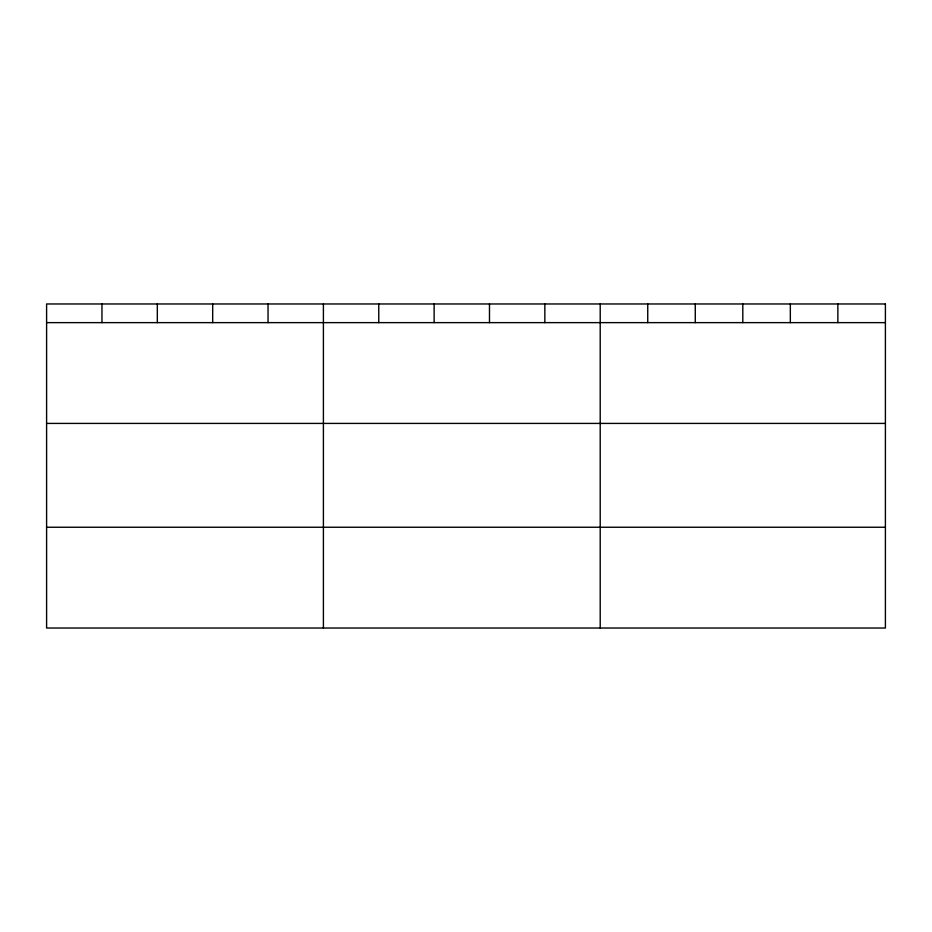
<?xml version="1.0" encoding="UTF-8"?>
<svg xmlns="http://www.w3.org/2000/svg" width="932" height="932" viewBox="0 0 932 932"><rect width="100%" height="100%" fill="white"/><g stroke="black" fill="none" stroke-linecap="round" stroke-linejoin="round"><path stroke-width="1.4" d="M46.6 322.635L885.4 322.635M46.6 423.419L885.4 423.419M46.6 527.244L885.4 527.244M837.868 303.972L837.868 322.635M790.336 303.972L790.336 322.635M742.804 303.972L742.804 322.635M695.272 303.972L695.272 322.635M647.74 303.972L647.74 322.635M600.208 303.972L600.208 628.028M544.847 303.972L544.847 322.635M489.486 303.972L489.486 322.635M434.126 303.972L434.126 322.635M378.765 303.972L378.765 322.635M323.404 303.972L323.404 628.028M268.043 303.972L268.043 322.635M212.682 303.972L212.682 322.635M157.322 303.972L157.322 322.635M101.961 303.972L101.961 322.635M885.4 303.972L46.6 303.972L46.6 628.028L885.4 628.028L885.4 303.972"/></g></svg>
